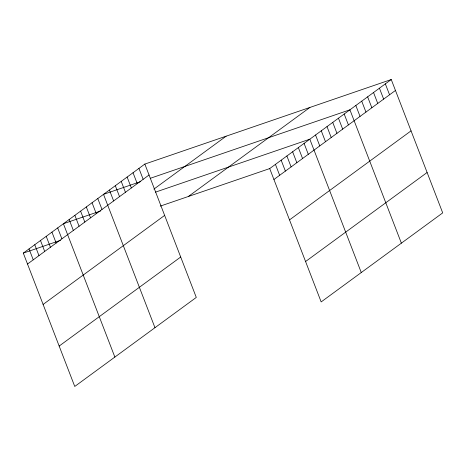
<?xml version="1.0" encoding="UTF-8"?>
<svg xmlns="http://www.w3.org/2000/svg" width="466" height="466" viewBox="0 0 466 466"><rect width="100%" height="100%" fill="white"/><g stroke="black" fill="none" stroke-linecap="round" stroke-linejoin="round"><path stroke-width="0.7" d="M144.839 164.079L196.291 297.425L74.752 386.46L23.3 253.114L144.839 164.079L391.248 79.54L442.7 212.886L321.161 301.921L269.709 168.576L391.248 79.54M27.511 264.03L149.05 175M153.891 189.114L226.156 136.183M188.392 196.471L309.931 107.436M43.105 304.432L164.644 215.397M273.921 179.497L395.459 90.462M59.165 346.057L180.703 257.022M289.508 219.894L411.047 130.864M305.574 261.519L427.112 172.49M140.784 181.565L103.516 194.351L154.968 327.697M150.273 178.309L349.919 109.813L401.377 243.159M100.679 210.947L63.405 223.732L114.863 357.078M155.446 192.155L309.814 139.194L361.267 272.54M23.3 253.114L60.568 240.328M160.246 206.129L269.709 168.576M385.341 83.863L389.559 94.784M379.44 88.191L383.652 99.112M373.534 92.513L377.751 103.435M367.633 96.841L371.845 107.757M361.727 101.163L365.944 112.085M355.826 105.485L360.037 116.407M344.193 114.007L348.405 124.929M338.462 118.207L342.679 129.129M332.736 122.401L336.947 133.323M327.004 126.601L331.215 137.522M321.272 130.8L325.489 141.716M315.546 134.994L319.758 145.916M304.082 143.388L308.3 154.31M298.357 147.588L302.568 158.51M292.625 151.782L296.842 162.704M286.893 155.982L291.11 166.904M281.167 160.182L285.378 171.098M275.435 164.376L279.652 175.298M138.938 168.401L143.149 179.323M133.031 172.729L137.249 183.645M127.131 177.051L131.342 187.973M121.224 181.373L125.441 192.295M115.323 185.701L119.535 196.623M109.417 190.023L113.634 200.945M97.784 198.545L102.002 209.467M92.058 202.745L96.27 213.667M86.326 206.939L90.538 217.861M80.595 211.139L84.812 222.061M74.869 215.339L79.08 226.255M69.137 219.533L73.354 230.454M57.679 227.926L61.891 238.848M51.947 232.126L56.165 243.048M46.221 236.32L50.433 247.242M40.49 240.52L44.701 251.442M34.758 244.72L38.975 255.636M29.032 248.914L33.243 259.836"/></g></svg>
